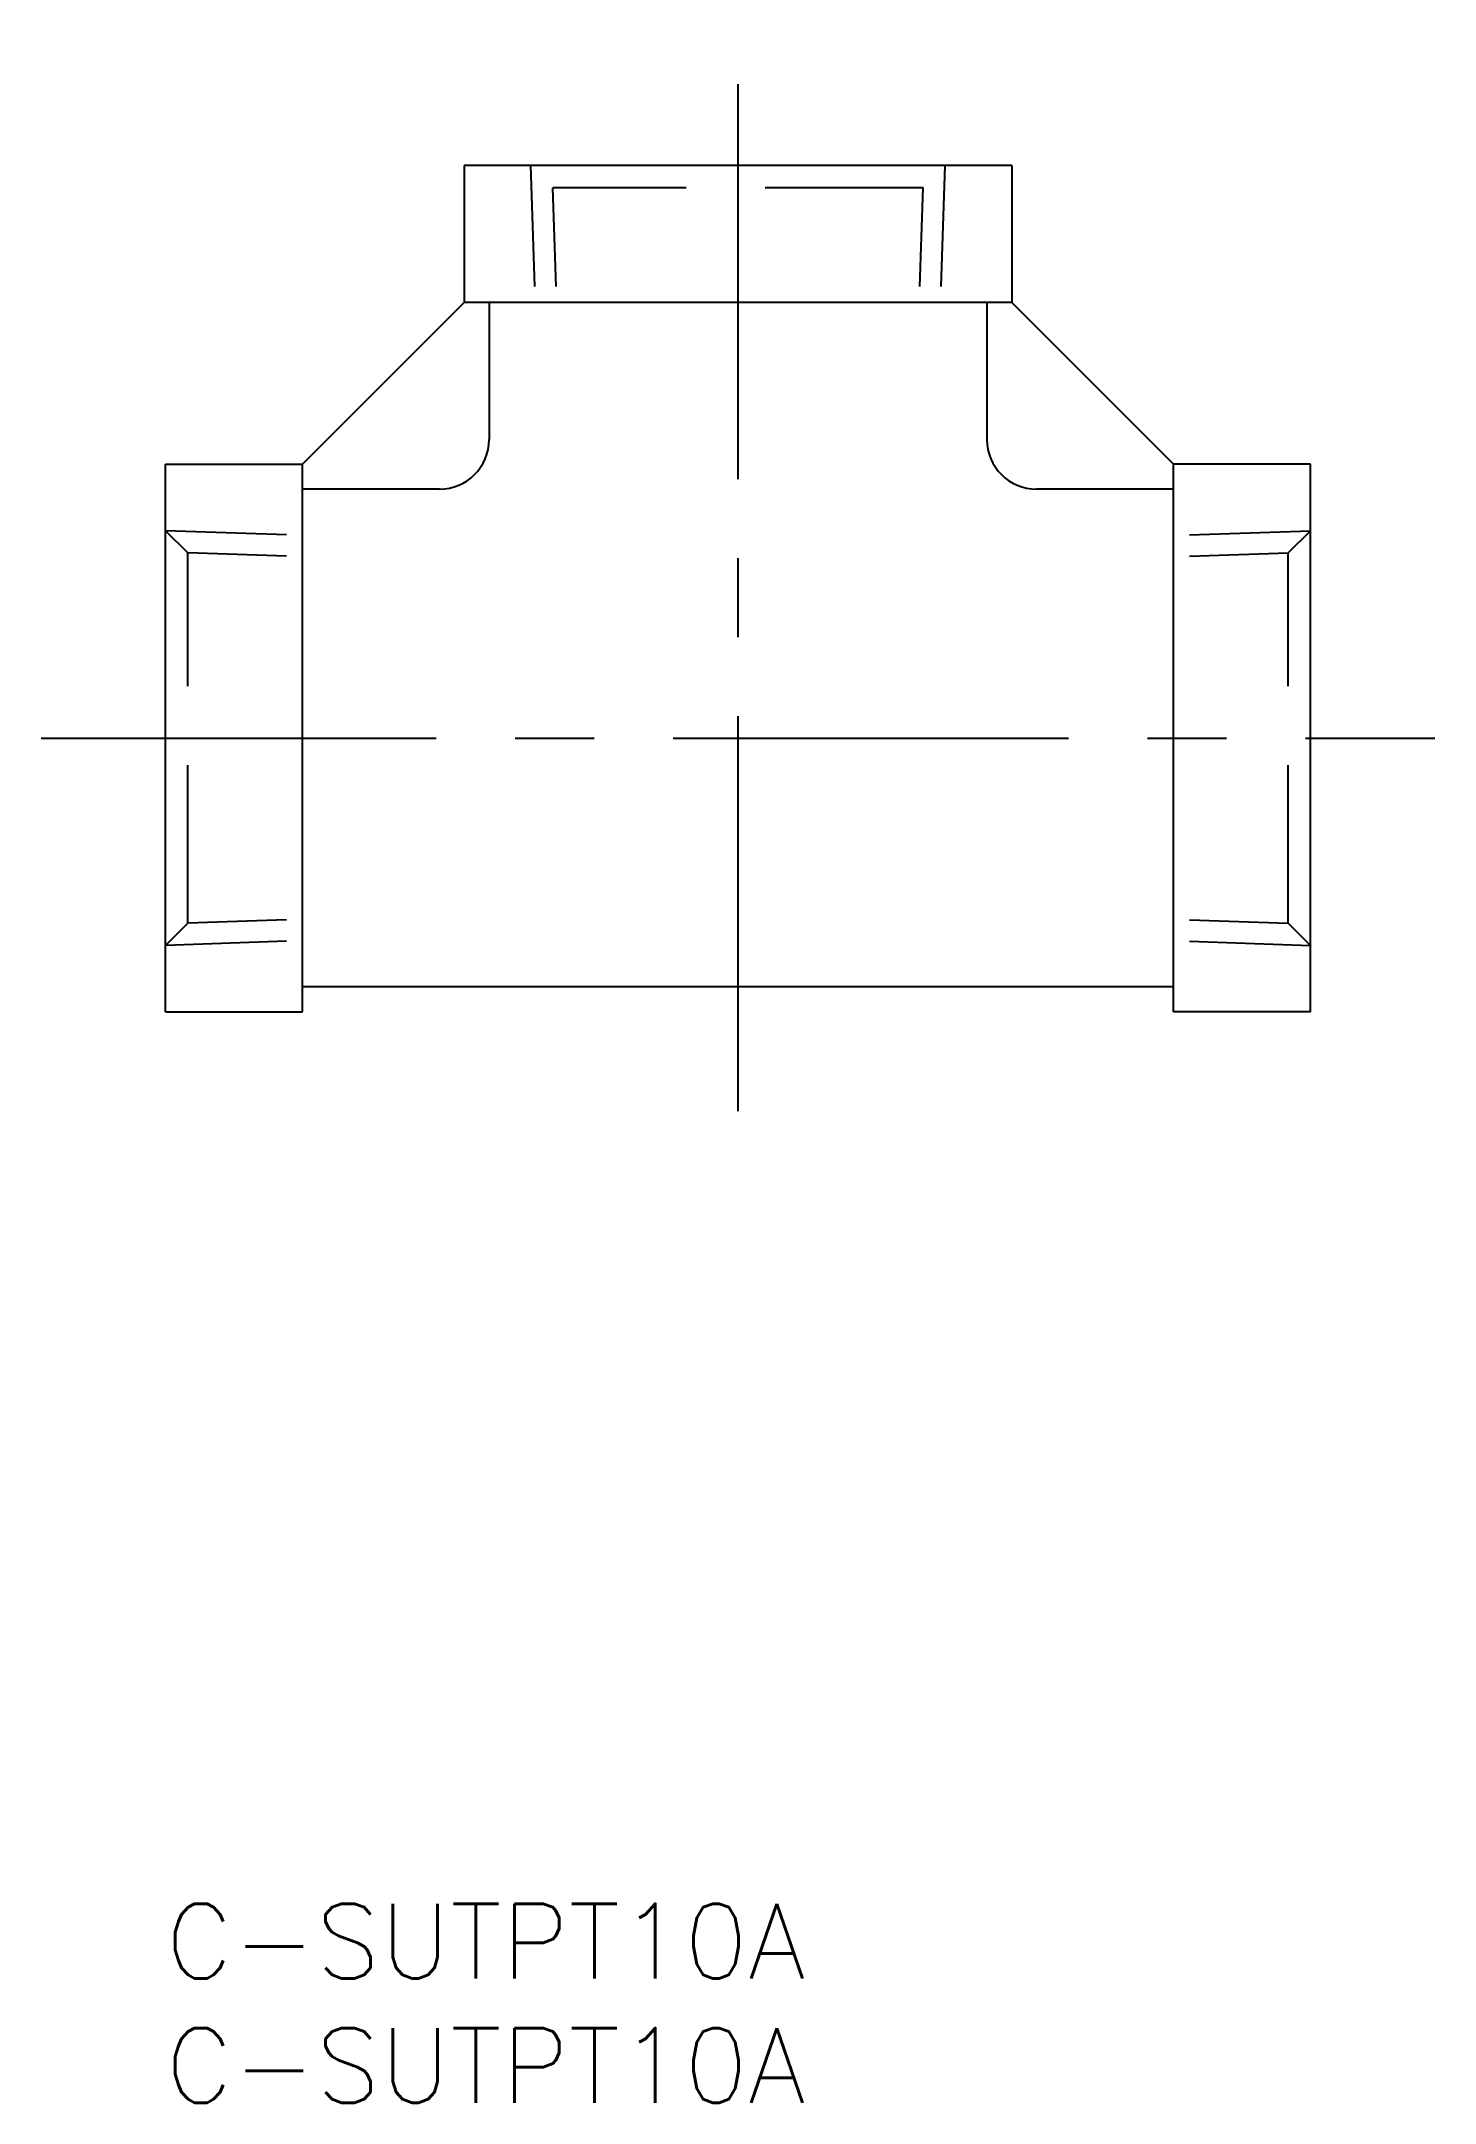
# Model space of a CAD drawing. Extents: x -5 to 51, y -8 to 74.8.
import ezdxf

# ---------------------------------------------------------------- set-up
doc = ezdxf.new("R2010")
doc.units = 0
doc.header["$LTSCALE"] = 0.5
doc.linetypes.add('CENTER', pattern=[50.8, 31.75, -6.35, 6.35, -6.35])
doc.linetypes.add('DASHED', pattern=[19.05, 12.7, -6.35])
doc.layers.get('0').update_dxf_attribs({"linetype": 'CONTINUOUS'})
doc.layers.add('CENTER', color=1, linetype='CENTER')
doc.styles.get("Standard").update_dxf_attribs({"font": 'txt.shx', "height": 3, "bigfont": 'bigfont.shx'})

# ---------------------------------------------------------------- blocks, each defined once
blk = doc.blocks.new('*U14')
at = {"color": 7, "linetype": 'CONTINUOUS'}
blk.add_text('C-SUTPT10A', height=3, dxfattribs=at).set_placement((0, -3))
blk = doc.blocks.new('*U15')
at = {"color": 7, "linetype": 'CONTINUOUS'}
blk.add_text('C-SUTPT10A', height=3, dxfattribs=at).set_placement((0, -8))

msp = doc.modelspace()

# ---------------------------------------------------------------- linework, layer by layer
at = {"color": 7, "linetype": 'CONTINUOUS'}
for p, q in [((34, 69.839), (12, 69.839)), ((12, 69.839), (12, 64.339)), ((34, 69.839), (34, 64.339)), ((5.5, 57.839), (12, 64.339)), ((34, 64.339), (12, 64.339)), ((13, 64.339), (13, 58.839)), ((33, 64.339), (33, 58.839)), ((34, 64.339), (40.5, 57.839)), ((0, 35.839), (0, 57.839)), ((0, 57.839), (5.5, 57.839)), ((5.5, 35.839), (5.5, 57.839)), ((46, 57.839), (40.5, 57.839)), ((40.5, 35.839), (40.5, 57.839)), ((46, 35.839), (46, 57.839)), ((11, 56.839), (5.5, 56.839)), ((40.5, 56.839), (35, 56.839)), ((40.5, 36.839), (5.5, 36.839)), ((0, 35.839), (5.5, 35.839)), ((46, 35.839), (40.5, 35.839))]:
    msp.add_line(p, q, dxfattribs=at)
at = {"color": 3, "linetype": 'DASHED'}
for p, q in [((14.838, 64.989), (14.669, 69.839)), ((31.162, 64.989), (31.331, 69.839)), ((15.694, 64.989), (15.556, 68.952)), ((30.444, 68.952), (15.556, 68.952)), ((30.306, 64.989), (30.444, 68.952)), ((0.887, 54.283), (0, 55.17)), ((4.85, 55), (0, 55.17)), ((41.15, 55), (46, 55.17)), ((45.113, 54.283), (46, 55.17)), ((4.85, 54.144), (0.887, 54.283)), ((0.887, 39.395), (0.887, 54.283)), ((41.15, 54.144), (45.113, 54.283)), ((45.113, 39.395), (45.113, 54.283)), ((0.887, 39.395), (0, 38.508)), ((4.85, 39.533), (0.887, 39.395)), ((41.15, 39.533), (45.113, 39.395)), ((45.113, 39.395), (46, 38.508)), ((4.85, 38.677), (0, 38.508)), ((41.15, 38.677), (46, 38.508))]:
    msp.add_line(p, q, dxfattribs=at)
at = {"color": 7, "linetype": 'CONTINUOUS'}
for centre, start, end in [((11, 58.839), 270, 0), ((35, 58.839), 180, 270)]:
    msp.add_arc(centre, 2, start, end, dxfattribs=at)
at = {"layer": 'CENTER', "color": 1, "linetype": 'CENTER'}
for p, q in [((23, 31.839), (23, 74.839)), ((-5, 46.839), (51, 46.839))]:
    msp.add_line(p, q, dxfattribs=at)

# ---------------------------------------------------------------- block references
at = {"color": 7, "linetype": 'CONTINUOUS'}
for name in ['*U14', '*U15']:
    msp.add_blockref(name, (0, 0), dxfattribs=at)

doc.saveas('drawing.dxf')
